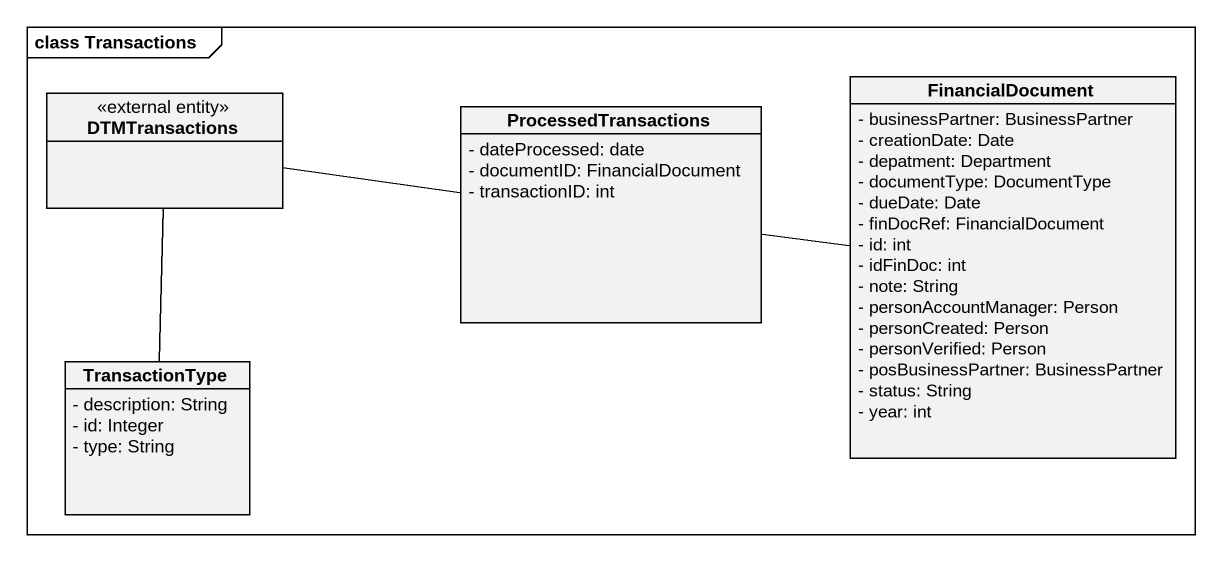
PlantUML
@startuml
mainframe class Transactions
hide circle
hide empty members
skinparam classAttributeIconSize 0
class DTMTransactions <<external entity>>
class ProcessedTransactions {
  - dateProcessed: date
  - documentID: FinancialDocument
  - transactionID: int
}
class FinancialDocument {
  - businessPartner: BusinessPartner
  - creationDate: Date
  - depatment: Department
  - documentType: DocumentType
  - dueDate: Date
  - finDocRef: FinancialDocument
  - id: int
  - idFinDoc: int
  - note: String
  - personAccountManager: Person
  - personCreated: Person
  - personVerified: Person
  - posBusinessPartner: BusinessPartner
  - status: String
  - year: int
}
class TransactionType {
  - description: String
  - id: Integer
  - type: String
}
ProcessedTransactions -left- DTMTransactions
ProcessedTransactions -right- FinancialDocument
TransactionType -up- DTMTransactions
@enduml
